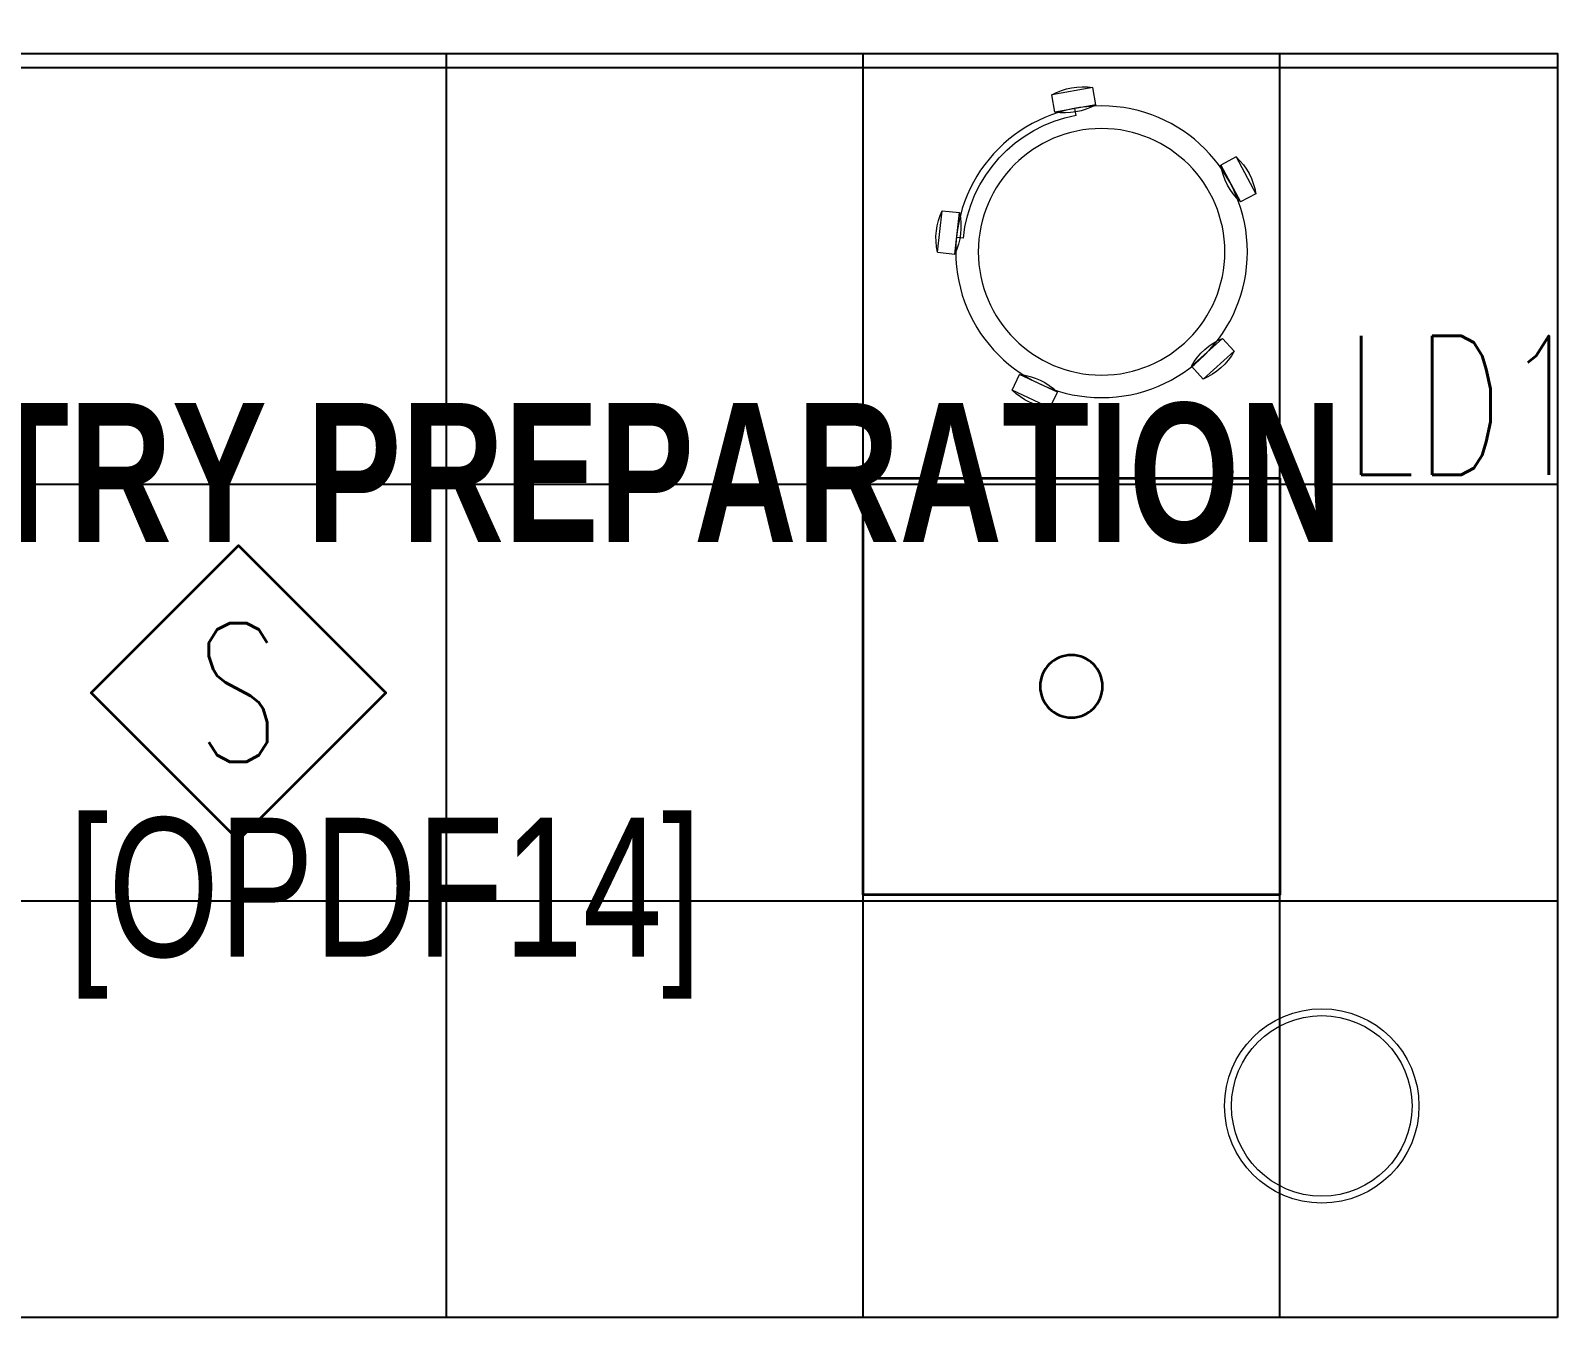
# Model space of a CAD drawing. Extents: x -12260 to 57327, y -29287 to 19916.
# Drawn here: x 18077 to 20276, y -8730 to -6877 of the extents above; entities that cross this region are included whole.
import ezdxf
from ezdxf.enums import TextEntityAlignment as Align

# ---------------------------------------------------------------- set-up
doc = ezdxf.new("R2010")
doc.units = 0
doc.header["$LTSCALE"] = 0.25
doc.linetypes.add('DASHDOT', pattern=[25.4, 12.7, -6.35, 0, -6.35])
for name, color, linetype, lineweight in [('01-First Floor$0$72_EGR_BASE_TEXT', 252, 'Continuous', 5), ('01-First Floor$0$LOADING', 253, 'Continuous', 5), ('01-First Floor$0$Walls', 251, 'Continuous', 5), ('E-LITE-CIRC-NUMB', 6, 'Continuous', 25), ('E-LITE-CLNG', 150, 'Continuous', 35), ('E-LITE-CLNG-CNDT', 6, 'DASHDOT', 35), ('E-LITE-CTRL', 6, 'Continuous', 25), ('E-LITE-IDEN', 6, 'Continuous', 25), ('F-ALRM-CLNG @ 100', 33, 'Continuous', 35)]:
    doc.layers.add(name, color=color, linetype=linetype, lineweight=lineweight)
doc.layers.add('01-First Floor$0$FALSE CEILING', color=251, linetype='Continuous')
doc.styles.add('01-First Floor$0$X3G_ENTITY_9EC9', font='swisscl.ttf', dxfattribs={"height": 0.2})
doc.styles.add('01-First Floor$0$X3G_ENTITY_9F38', font='swisscl.ttf', dxfattribs={"height": 0.2})
doc.styles.add('DC_SIMPLEX', font='SIMPLEX.shx', dxfattribs={"width": 0.7})

# ---------------------------------------------------------------- blocks, each defined once
blk = doc.blocks.new('01-First Floor$0$WM00001-P')
at = {"layer": '01-First Floor$0$LOADING'}
for radius in [0.14, 0.13]:
    blk.add_circle((0, 0), radius, dxfattribs=at)
blk = doc.blocks.new('01-First Floor$0$HF10037B-P')
at = {"layer": '01-First Floor$0$LOADING'}
for p, q in [((0.2459, 0.134), (0.1859, 0.134)), ((0.1859, 0.134), (0.1859, 0.109)), ((0.2459, 0.134), (0.2459, 0.109)), ((0.2459, 0.109), (0.1859, 0.109)), ((0, 0), (-0.0142, -0.0583)), ((0, 0), (0.0243, -0.0059)), ((0.0243, -0.0059), (0.01, -0.0642)), ((0.4071, -0.0094), (0.431, -0.0018)), ((0.4071, -0.0094), (0.4255, -0.0665)), ((0.431, -0.0018), (0.4493, -0.0589)), ((0.4069, -0.0417), (0.4165, -0.0387)), ((-0.0142, -0.0583), (0.01, -0.0642)), ((0.4255, -0.0665), (0.4493, -0.0589)), ((0.0524, -0.2725), (0.0674, -0.2525)), ((0.0674, -0.2525), (0.1154, -0.2885)), ((0.3125, -0.2897), (0.362, -0.2558)), ((0.3761, -0.2764), (0.362, -0.2558)), ((0.0524, -0.2725), (0.1004, -0.3085)), ((0.3266, -0.3103), (0.3761, -0.2764)), ((0.3267, -0.268), (0.3323, -0.2763)), ((0.1004, -0.3085), (0.1154, -0.2885)), ((0.3266, -0.3103), (0.3125, -0.2897))]:
    blk.add_line(p, q, dxfattribs=at)
for radius in [0.21, 0.1775]:
    blk.add_circle((0.2161, -0.1014), radius, dxfattribs=at)
for centre, radius, start, end in [((0.2159, 0.0465), 0.0925, 71.0754, 108.9246), ((0.2159, 0.1965), 0.0925, 251.0754, 288.9246), ((0.0779, -0.0499), 0.0925, 147.3419, 185.1912), ((-0.0678, -0.0143), 0.0925, 327.3419, 5.1912), ((0.4996, -0.0113), 0.0925, 178.8412, 216.6904), ((0.3568, -0.057), 0.0925, 358.8412, 36.6904), ((0.2161, -0.1014), 0.2, 303.6037, 17.3657), ((0.0389, -0.3404), 0.0925, 34.1875, 72.0368), ((0.3867, -0.3449), 0.0925, 105.5121, 143.3614), ((0.1289, -0.2205), 0.0925, 214.1875, 252.0368), ((0.3019, -0.2212), 0.0925, 285.5121, 323.3614)]:
    blk.add_arc(centre, radius, start, end, dxfattribs=at)
blk = doc.blocks.new('01-First Floor')
at = {"layer": '01-First Floor$0$FALSE CEILING', "linetype": 'Continuous'}
for p, q in [((18676, -8730), (18676, -6910)), ((19276, -8730), (19276, -6910)), ((19876, -8730), (19876, -6910)), ((16276, -6930), (20276, -6930)), ((16276, -7530), (20276, -7530)), ((16276, -8130), (20276, -8130))]:
    blk.add_line(p, q, dxfattribs=at)
at = {"layer": '01-First Floor$0$FALSE CEILING'}
blk.add_lwpolyline([(20276, -8730), (16276, -8730), (16276, -6910), (20276, -6910)], close=True, dxfattribs=at)
at = {"layer": '01-First Floor$0$Walls'}
for p, q in [((20276, -6910), (16276, -6910)), ((20276, -6910), (20276, -8730)), ((20276, -8730), (16276, -8730))]:
    blk.add_line(p, q, dxfattribs=at)
at = {"layer": '01-First Floor$0$LOADING', "extrusion": (-2.79672e-08, -3.6788e-07, -1), "xscale": 1000.000000000001, "yscale": 1000.000000000001, "zscale": 1000.000000000001, "rotation": 62.02830383052903}
blk.add_blockref('01-First Floor$0$HF10037B-P', (-19810.4, -7338.8, 0.1), dxfattribs=at)
at = {"layer": '01-First Floor$0$LOADING', "extrusion": (-3.71182e-07, 7.42363e-07, -1), "xscale": -1000.000000000008, "yscale": 1000.000000000008, "zscale": 1000.000000000004, "rotation": 269.9999999975416}
blk.add_blockref('01-First Floor$0$WM00001-P', (-19936.6, -8425.4, 0.1), dxfattribs=at)
at = {"layer": '01-First Floor$0$72_EGR_BASE_TEXT', "char_height": 200, "attachment_point": 2}
for s, insert, style in [('{\\fSwis721 LtCn BT|b1|i0|c0|p34;OPTOMETRY PREPARATION}', (18542.5, -7413.3, 0), '01-First Floor$0$X3G_ENTITY_9EC9'), ('[OPDF14]', (18587.7, -8010.5, 0), '01-First Floor$0$X3G_ENTITY_9F38')]:
    blk.add_mtext(s, dxfattribs=dict(at, insert=insert, style=style))
blk = doc.blocks.new('*U16')
blk.add_lwpolyline([(-300, 300), (-300, -300), (300, -300), (300, 300)], close=True)
blk.add_circle((0, 0), 45)
at = {"layer": 'E-LITE-CIRC-NUMB', "style": 'DC_SIMPLEX', "width": 0.7, "flags": 8}
blk.add_attdef('CIRCUIT', text='', height=200, rotation=0, dxfattribs=at).set_placement((-473.9, 300), align=Align.RIGHT)
at = {"layer": 'E-LITE-CTRL', "style": 'DC_SIMPLEX', "width": 0.7, "flags": 8}
blk.add_attdef('CONTROL', (1118.9, -935), '', height=200, rotation=360, dxfattribs=at)
at = {"layer": 'E-LITE-IDEN', "style": 'DC_SIMPLEX', "width": 0.7, "flags": 8}
blk.add_attdef('TYPE', (460.4, 457.6), '', height=200, rotation=360, dxfattribs=at)
blk = doc.blocks.new('A$C5CF53093')
blk.add_lwpolyline([(0, -212.1), (-212.1, 0), (0, 212.1), (212.1, 0)], close=True)
blk = doc.blocks.new('*U40')
at = {"xscale": 0.01, "yscale": 0.01, "zscale": 0.01}
blk.add_blockref('A$C5CF53093', (0.007, -0.007), dxfattribs=at)
at = {"color": 6, "style": 'DC_SIMPLEX', "width": 0.7, "flags": 8}
blk.add_attdef('TYPE', text='', height=2, rotation=360, dxfattribs=at).set_placement((0, 0), align=Align.MIDDLE_CENTER)

msp = doc.modelspace()

# ---------------------------------------------------------------- block references
at = {"layer": 'E-LITE-CLNG'}
ref = msp.add_blockref('*U16', (19576, -7821.2, -0.2), dxfattribs=dict(at, xscale=-1))
ref.add_attrib('TYPE', 'LD1', (19969.5, -7516.7, -0.2), dxfattribs={"layer": 'E-LITE-IDEN', "height": 200, "rotation": 0, "style": 'DC_SIMPLEX', "width": 0.7, "flags": 8})
at = {"layer": 'E-LITE-CLNG-CNDT'}
msp.add_blockref('01-First Floor', (0, 0), dxfattribs=at)
at = {"layer": 'F-ALRM-CLNG @ 100', "xscale": 100, "yscale": 100, "zscale": 100}
msp.add_blockref('*U40', (18376, -7830), dxfattribs=at).add_auto_attribs({'TYPE': 'S'})

doc.saveas('drawing.dxf')
